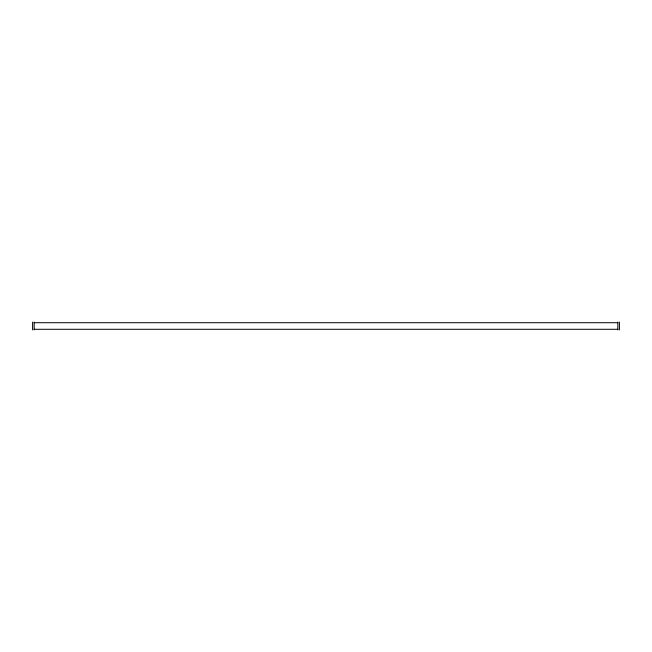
<?xml version="1.0" encoding="UTF-8"?>
<svg xmlns="http://www.w3.org/2000/svg" width="652" height="652" viewBox="0 0 652 652"><rect width="100%" height="100%" fill="white"/><g stroke="black" fill="none" stroke-linecap="round" stroke-linejoin="round"><path stroke-width="0.98" d="M34.165 322.707L617.835 322.707M34.165 329.293L617.835 329.293M619.4 322.088L619.4 329.912M617.835 322.088L617.835 329.912M34.165 322.088L34.165 329.912M32.6 322.088L32.6 329.912"/></g></svg>
